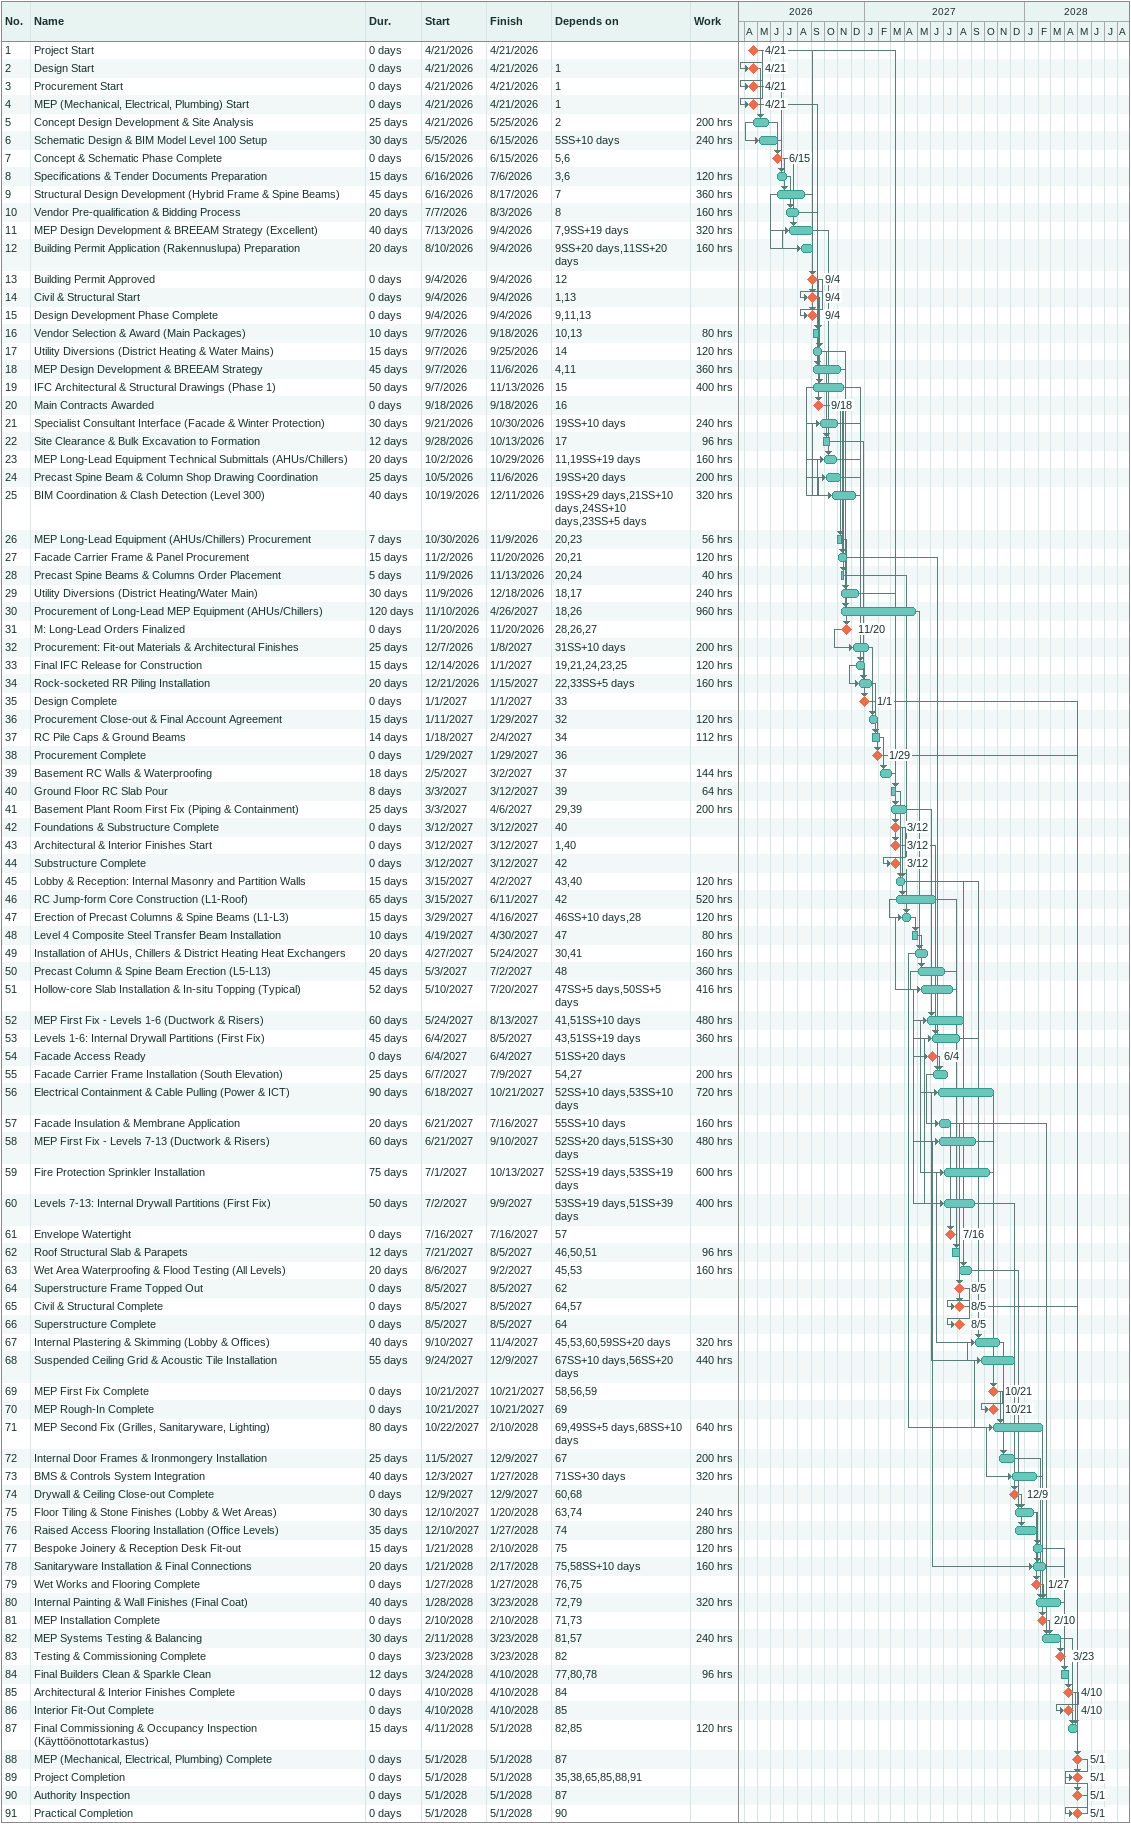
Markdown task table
| ID | Task | Duration | Start | Finish | Predecessors | Work (h) |
|---|---|---|---|---|---|---|
| 1 | Project Start | 0d | 2026-04-21 | 2026-04-21 |  |  |
| 2 | Design Start | 0d | 2026-04-21 | 2026-04-21 | 1 |  |
| 3 | Procurement Start | 0d | 2026-04-21 | 2026-04-21 | 1 |  |
| 4 | MEP (Mechanical, Electrical, Plumbing) Start | 0d | 2026-04-21 | 2026-04-21 | 1 |  |
| 5 | Concept Design Development & Site Analysis | 25d | 2026-04-21 | 2026-05-25 | 2 | 200 |
| 6 | Schematic Design & BIM Model Level 100 Setup | 30d | 2026-05-05 | 2026-06-15 | 5SS+10d | 240 |
| 7 | Concept & Schematic Phase Complete | 0d | 2026-06-15 | 2026-06-15 | 5, 6 |  |
| 8 | Specifications & Tender Documents Preparation | 15d | 2026-06-16 | 2026-07-06 | 3, 6 | 120 |
| 9 | Structural Design Development (Hybrid Frame & Spine Beams) | 45d | 2026-06-16 | 2026-08-17 | 7 | 360 |
| 10 | Vendor Pre-qualification & Bidding Process | 20d | 2026-07-07 | 2026-08-03 | 8 | 160 |
| 11 | MEP Design Development & BREEAM Strategy (Excellent) | 40d | 2026-07-13 | 2026-09-04 | 7, 9SS+19d | 320 |
| 12 | Building Permit Application (Rakennuslupa) Preparation | 20d | 2026-08-10 | 2026-09-04 | 9SS+20d, 11SS+20d | 160 |
| 13 | Building Permit Approved | 0d | 2026-09-04 | 2026-09-04 | 12 |  |
| 14 | Civil & Structural Start | 0d | 2026-09-04 | 2026-09-04 | 1, 13 |  |
| 15 | Design Development Phase Complete | 0d | 2026-09-04 | 2026-09-04 | 9, 11, 13 |  |
| 16 | Vendor Selection & Award (Main Packages) | 10d | 2026-09-07 | 2026-09-18 | 10, 13 | 80 |
| 17 | Utility Diversions (District Heating & Water Mains) | 15d | 2026-09-07 | 2026-09-25 | 14 | 120 |
| 18 | MEP Design Development & BREEAM Strategy | 45d | 2026-09-07 | 2026-11-06 | 4, 11 | 360 |
| 19 | IFC Architectural & Structural Drawings (Phase 1) | 50d | 2026-09-07 | 2026-11-13 | 15 | 400 |
| 20 | Main Contracts Awarded | 0d | 2026-09-18 | 2026-09-18 | 16 |  |
| 21 | Specialist Consultant Interface (Facade & Winter Protection) | 30d | 2026-09-21 | 2026-10-30 | 19SS+10d | 240 |
| 22 | Site Clearance & Bulk Excavation to Formation | 12d | 2026-09-28 | 2026-10-13 | 17 | 96 |
| 23 | MEP Long-Lead Equipment Technical Submittals (AHUs/Chillers) | 20d | 2026-10-02 | 2026-10-29 | 11, 19SS+19d | 160 |
| 24 | Precast Spine Beam & Column Shop Drawing Coordination | 25d | 2026-10-05 | 2026-11-06 | 19SS+20d | 200 |
| 25 | BIM Coordination & Clash Detection (Level 300) | 40d | 2026-10-19 | 2026-12-11 | 19SS+29d, 21SS+10d, 24SS+10d, 23SS+5d | 320 |
| 26 | MEP Long-Lead Equipment (AHUs/Chillers) Procurement | 7d | 2026-10-30 | 2026-11-09 | 20, 23 | 56 |
| 27 | Facade Carrier Frame & Panel Procurement | 15d | 2026-11-02 | 2026-11-20 | 20, 21 | 120 |
| 28 | Precast Spine Beams & Columns Order Placement | 5d | 2026-11-09 | 2026-11-13 | 20, 24 | 40 |
| 29 | Utility Diversions (District Heating/Water Main) | 30d | 2026-11-09 | 2026-12-18 | 18, 17 | 240 |
| 30 | Procurement of Long-Lead MEP Equipment (AHUs/Chillers) | 120d | 2026-11-10 | 2027-04-26 | 18, 26 | 960 |
| 31 | M: Long-Lead Orders Finalized | 0d | 2026-11-20 | 2026-11-20 | 28, 26, 27 |  |
| 32 | Procurement: Fit-out Materials & Architectural Finishes | 25d | 2026-12-07 | 2027-01-08 | 31SS+10d | 200 |
| 33 | Final IFC Release for Construction | 15d | 2026-12-14 | 2027-01-01 | 19, 21, 24, 23, 25 | 120 |
| 34 | Rock-socketed RR Piling Installation | 20d | 2026-12-21 | 2027-01-15 | 22, 33SS+5d | 160 |
| 35 | Design Complete | 0d | 2027-01-01 | 2027-01-01 | 33 |  |
| 36 | Procurement Close-out & Final Account Agreement | 15d | 2027-01-11 | 2027-01-29 | 32 | 120 |
| 37 | RC Pile Caps & Ground Beams | 14d | 2027-01-18 | 2027-02-04 | 34 | 112 |
| 38 | Procurement Complete | 0d | 2027-01-29 | 2027-01-29 | 36 |  |
| 39 | Basement RC Walls & Waterproofing | 18d | 2027-02-05 | 2027-03-02 | 37 | 144 |
| 40 | Ground Floor RC Slab Pour | 8d | 2027-03-03 | 2027-03-12 | 39 | 64 |
| 41 | Basement Plant Room First Fix (Piping & Containment) | 25d | 2027-03-03 | 2027-04-06 | 29, 39 | 200 |
| 42 | Foundations & Substructure Complete | 0d | 2027-03-12 | 2027-03-12 | 40 |  |
| 43 | Architectural & Interior Finishes Start | 0d | 2027-03-12 | 2027-03-12 | 1, 40 |  |
| 44 | Substructure Complete | 0d | 2027-03-12 | 2027-03-12 | 42 |  |
| 45 | Lobby & Reception: Internal Masonry and Partition Walls | 15d | 2027-03-15 | 2027-04-02 | 43, 40 | 120 |
| 46 | RC Jump-form Core Construction (L1-Roof) | 65d | 2027-03-15 | 2027-06-11 | 42 | 520 |
| 47 | Erection of Precast Columns & Spine Beams (L1-L3) | 15d | 2027-03-29 | 2027-04-16 | 46SS+10d, 28 | 120 |
| 48 | Level 4 Composite Steel Transfer Beam Installation | 10d | 2027-04-19 | 2027-04-30 | 47 | 80 |
| 49 | Installation of AHUs, Chillers & District Heating Heat Exchangers | 20d | 2027-04-27 | 2027-05-24 | 30, 41 | 160 |
| 50 | Precast Column & Spine Beam Erection (L5-L13) | 45d | 2027-05-03 | 2027-07-02 | 48 | 360 |
| 51 | Hollow-core Slab Installation & In-situ Topping (Typical) | 52d | 2027-05-10 | 2027-07-20 | 47SS+5d, 50SS+5d | 416 |
| 52 | MEP First Fix - Levels 1-6 (Ductwork & Risers) | 60d | 2027-05-24 | 2027-08-13 | 41, 51SS+10d | 480 |
| 53 | Levels 1-6: Internal Drywall Partitions (First Fix) | 45d | 2027-06-04 | 2027-08-05 | 43, 51SS+19d | 360 |
| 54 | Facade Access Ready | 0d | 2027-06-04 | 2027-06-04 | 51SS+20d |  |
| 55 | Facade Carrier Frame Installation (South Elevation) | 25d | 2027-06-07 | 2027-07-09 | 54, 27 | 200 |
| 56 | Electrical Containment & Cable Pulling (Power & ICT) | 90d | 2027-06-18 | 2027-10-21 | 52SS+10d, 53SS+10d | 720 |
| 57 | Facade Insulation & Membrane Application | 20d | 2027-06-21 | 2027-07-16 | 55SS+10d | 160 |
| 58 | MEP First Fix - Levels 7-13 (Ductwork & Risers) | 60d | 2027-06-21 | 2027-09-10 | 52SS+20d, 51SS+30d | 480 |
| 59 | Fire Protection Sprinkler Installation | 75d | 2027-07-01 | 2027-10-13 | 52SS+19d, 53SS+19d | 600 |
| 60 | Levels 7-13: Internal Drywall Partitions (First Fix) | 50d | 2027-07-02 | 2027-09-09 | 53SS+19d, 51SS+39d | 400 |
| 61 | Envelope Watertight | 0d | 2027-07-16 | 2027-07-16 | 57 |  |
| 62 | Roof Structural Slab & Parapets | 12d | 2027-07-21 | 2027-08-05 | 46, 50, 51 | 96 |
| 63 | Wet Area Waterproofing & Flood Testing (All Levels) | 20d | 2027-08-06 | 2027-09-02 | 45, 53 | 160 |
| 64 | Superstructure Frame Topped Out | 0d | 2027-08-05 | 2027-08-05 | 62 |  |
| 65 | Civil & Structural Complete | 0d | 2027-08-05 | 2027-08-05 | 64, 57 |  |
| 66 | Superstructure Complete | 0d | 2027-08-05 | 2027-08-05 | 64 |  |
| 67 | Internal Plastering & Skimming (Lobby & Offices) | 40d | 2027-09-10 | 2027-11-04 | 45, 53, 60, 59SS+20d | 320 |
| 68 | Suspended Ceiling Grid & Acoustic Tile Installation | 55d | 2027-09-24 | 2027-12-09 | 67SS+10d, 56SS+20d | 440 |
| 69 | MEP First Fix Complete | 0d | 2027-10-21 | 2027-10-21 | 58, 56, 59 |  |
| 70 | MEP Rough-In Complete | 0d | 2027-10-21 | 2027-10-21 | 69 |  |
| 71 | MEP Second Fix (Grilles, Sanitaryware, Lighting) | 80d | 2027-10-22 | 2028-02-10 | 69, 49SS+5d, 68SS+10d | 640 |
| 72 | Internal Door Frames & Ironmongery Installation | 25d | 2027-11-05 | 2027-12-09 | 67 | 200 |
| 73 | BMS & Controls System Integration | 40d | 2027-12-03 | 2028-01-27 | 71SS+30d | 320 |
| 74 | Drywall & Ceiling Close-out Complete | 0d | 2027-12-09 | 2027-12-09 | 60, 68 |  |
| 75 | Floor Tiling & Stone Finishes (Lobby & Wet Areas) | 30d | 2027-12-10 | 2028-01-20 | 63, 74 | 240 |
| 76 | Raised Access Flooring Installation (Office Levels) | 35d | 2027-12-10 | 2028-01-27 | 74 | 280 |
| 77 | Bespoke Joinery & Reception Desk Fit-out | 15d | 2028-01-21 | 2028-02-10 | 75 | 120 |
| 78 | Sanitaryware Installation & Final Connections | 20d | 2028-01-21 | 2028-02-17 | 75, 58SS+10d | 160 |
| 79 | Wet Works and Flooring Complete | 0d | 2028-01-27 | 2028-01-27 | 76, 75 |  |
| 80 | Internal Painting & Wall Finishes (Final Coat) | 40d | 2028-01-28 | 2028-03-23 | 72, 79 | 320 |
| 81 | MEP Installation Complete | 0d | 2028-02-10 | 2028-02-10 | 71, 73 |  |
| 82 | MEP Systems Testing & Balancing | 30d | 2028-02-11 | 2028-03-23 | 81, 57 | 240 |
| 83 | Testing & Commissioning Complete | 0d | 2028-03-23 | 2028-03-23 | 82 |  |
| 84 | Final Builders Clean & Sparkle Clean | 12d | 2028-03-24 | 2028-04-10 | 77, 80, 78 | 96 |
| 85 | Architectural & Interior Finishes Complete | 0d | 2028-04-10 | 2028-04-10 | 84 |  |
| 86 | Interior Fit-Out Complete | 0d | 2028-04-10 | 2028-04-10 | 85 |  |
| 87 | Final Commissioning & Occupancy Inspection (Käyttöönottotarkastus) | 15d | 2028-04-11 | 2028-05-01 | 82, 85 | 120 |
| 88 | MEP (Mechanical, Electrical, Plumbing) Complete | 0d | 2028-05-01 | 2028-05-01 | 87 |  |
| 89 | Project Completion | 0d | 2028-05-01 | 2028-05-01 | 35, 38, 65, 85, 88, 91 |  |
| 90 | Authority Inspection | 0d | 2028-05-01 | 2028-05-01 | 87 |  |
| 91 | Practical Completion | 0d | 2028-05-01 | 2028-05-01 | 90 |  |
